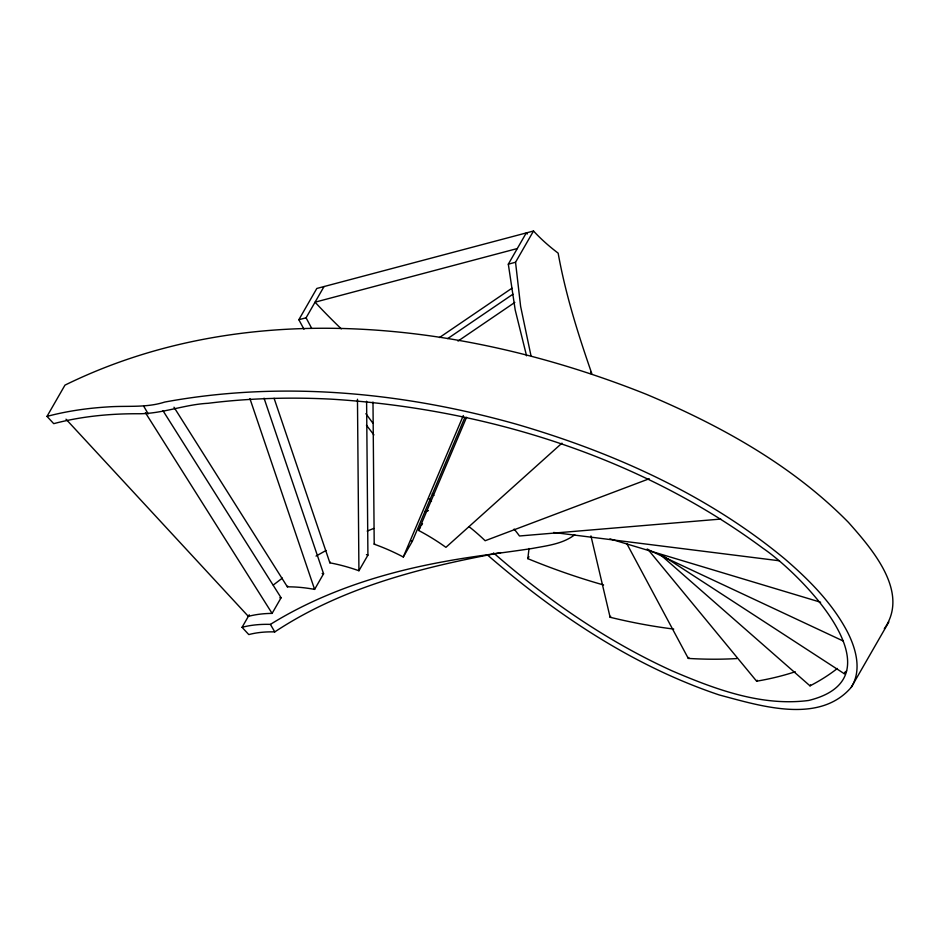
<?xml version="1.0" encoding="UTF-8"?>
<svg xmlns="http://www.w3.org/2000/svg" width="940" height="940" viewBox="0 0 940 940"><rect width="100%" height="100%" fill="white"/><g stroke="black" fill="none" stroke-linecap="round" stroke-linejoin="round"><path stroke-width="1.41" d="M603.598 584.974A433.751 241.298 29.9 0 1 527.822 558.654L529.032 548.478M372.992 402.014L374.202 544.189A130.131 72.392 29.9 0 1 403.295 556.997L463.314 415.539M403.295 556.997L412.284 541.37L464.865 417.43M561.956 443.151L445.924 547.339A130.131 72.392 29.9 0 0 418.57 530.43L466.581 417.266M884.305 628.695C910.026 592.212 871.944 548.913 848.468 522.405C792.044 465.006 720.146 425.373 646.544 394.389C463.984 321.374 246.562 295.959 64.966 385.13L47 416.385L53.721 423.658C81.545 416.303 110.427 413.553 139.155 413.753C162.362 413.729 184.745 404.482 208.034 403.295C248.912 398.172 290.249 397.044 331.385 399.159C484.781 408.689 638.848 456.264 763.104 548.349C801.221 574.246 903.046 677.317 808.611 700.476C761.482 706.61 715.07 689.22 672.452 671.019C607.087 641.374 547.515 600.037 493.559 552.955M303.984 329.235L298.85 319.718L316.815 288.463L533.509 231.017A119.31 66.376 29.9 0 0 558.149 253.142C565.492 294.208 578.065 334.111 591.754 373.45M298.85 319.718L306.076 317.802L324.041 286.547M500.726 552.614C422.072 567.196 342.278 587.171 274.774 631.903A119.31 66.376 29.9 0 0 248.783 634.582L242.062 627.309L249.253 614.807M66 419.181L248.348 616.37A130.131 72.392 29.9 0 1 272.095 613.397L281.084 597.769L163.008 410.733M264.046 398.172L323.583 573.764L314.606 589.392A130.131 72.392 29.9 0 0 287.37 586.842L287.769 586.161M366.6 401.227L367.916 555.129L358.927 570.745A130.131 72.392 29.9 0 0 329.881 562.837L330.269 562.144M526.553 355.802L515.202 309.965L508.317 264.175L526.283 232.932A130.131 72.392 29.9 0 0 527.281 234.001M530.936 355.508L520.619 306.37L515.543 262.26L533.509 231.017M374.202 544.189L374.602 543.508M418.57 530.43L419.745 528.386M420.145 527.704L420.532 527.011M421.32 525.648L421.719 524.966M422.107 524.285L422.507 523.592M527.822 558.654L528.938 556.703M673.721 629.072A433.751 241.298 29.9 0 1 610.107 617.263L610.671 616.288M736.866 658.552A433.751 241.298 29.9 0 1 688.28 658.411L688.832 657.436M647.883 549.324L756.618 681.195L757.17 680.219M660.291 554.6L809.998 685.848L810.562 684.861M661.619 554.964L844.238 673.698L845.366 671.748M487.625 555.105C556.01 614.361 633.031 666.061 719.347 694.989C759.779 705.67 819.069 724.869 851.299 687.269L888.852 621.975M851.299 687.269C862.168 670.009 855.835 648.118 847.152 631.375C832.065 602.881 808.905 579.651 784.677 558.818C707.068 494.487 613.15 452.457 516.953 424.363C403.013 392.156 281.659 380.5 164.665 402.073C146.135 408.066 126.9 405.504 107.818 406.926C87.314 408.172 66.869 411.121 47 416.385M574.763 534.743C562.614 544.096 546.669 545.729 532.087 548.49C502.971 552.932 473.666 556.104 444.702 561.509C383.696 572.507 323.348 591.554 270.403 624.383A130.155 72.403 29.9 0 0 242.062 627.309M273.27 585.044L282.399 578.077M439.485 337.531L511.983 288.192M447.698 338.6L512.935 294.197M458.038 341.067L514.826 302.41M316.04 556.081L326.039 550.488M367.164 531.077L373.697 528.456M649.258 478.742L485.146 540.735A130.131 72.392 29.9 0 0 469.119 526.729M424.563 511.654L428.429 510.608M517.294 248.548L315.065 302.175A433.751 241.298 29.9 0 0 341.291 328.847M508.317 264.175L515.543 262.26M720.78 519.068L519.479 535.988A130.131 72.392 29.9 0 0 514.133 529.056M553.601 532.475L779.483 560.792M609.954 538.89L820.62 602.235M647.025 549.136L843.051 640.939M428.981 498.764L431.495 501.396M432.318 493.723L433.939 495.451M373.909 434.914L366.424 425.186M373.027 423.329L365.883 413.682M173.994 407.22L287.37 586.842M145.43 412.731L272.095 613.397M143.844 406.397L148.215 413.917M270.403 624.383L274.774 631.903M311.61 328.189L306.076 317.802M626.863 543.731L688.28 658.411M590.637 372.123L591.424 374.073M274.092 398.302L329.881 562.837M249.911 398.595L314.606 589.392M590.943 535.906L610.107 617.263M357.47 399.265L358.927 570.745M795.24 671.748A433.751 241.298 29.9 0 1 756.618 681.195M837.375 668.469A433.751 241.298 29.9 0 1 809.998 685.848M846.611 670.784A433.751 241.298 29.9 0 1 844.238 673.698M410.862 540.629A130.131 72.392 29.9 0 1 412.284 541.37M366.447 554.612A130.131 72.392 29.9 0 1 367.916 555.129M322.173 573.506A130.131 72.392 29.9 0 1 323.583 573.764M279.803 597.793A130.131 72.392 29.9 0 1 281.084 597.769"/></g></svg>
